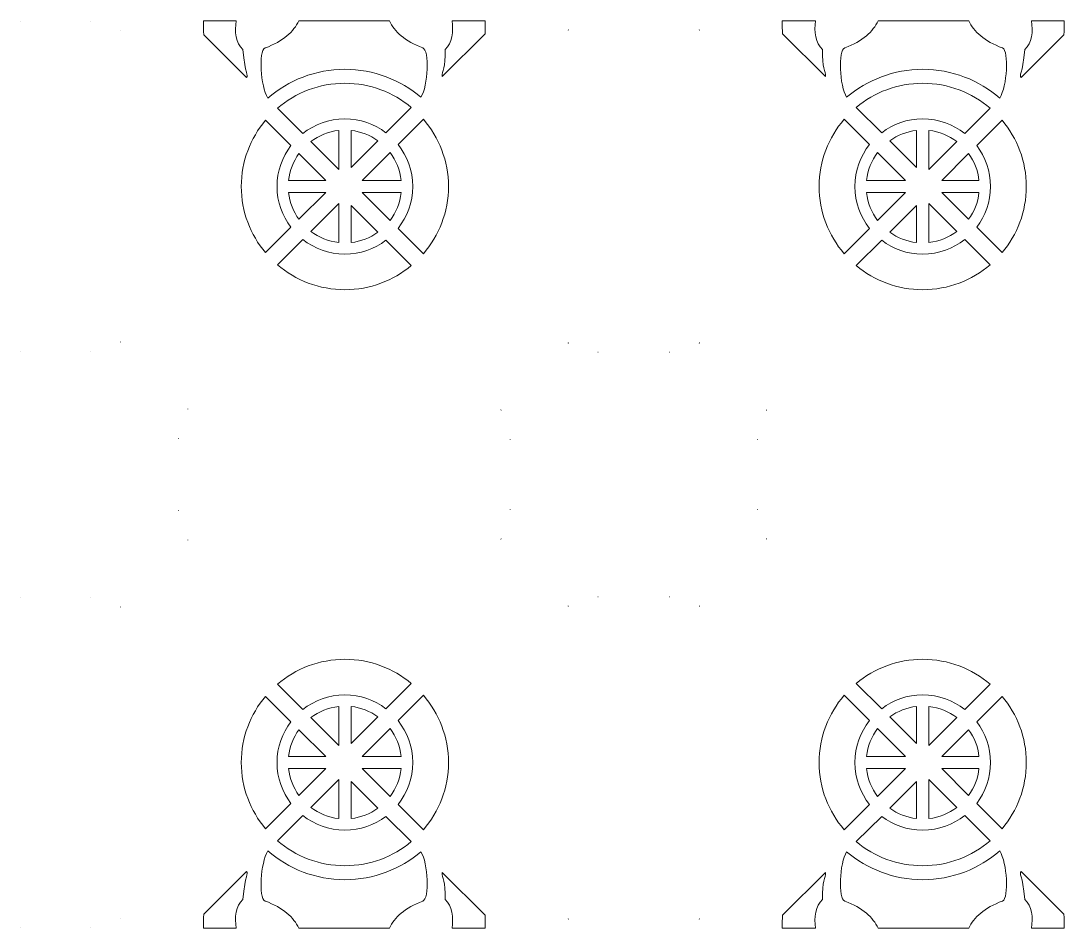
# Model space of a CAD drawing. Header units: millimetres. Extents: x -1200 to 1200, y -590 to 590.
# Drawn here: x -1174 to 183, y -590 to 590 of the extents above; entities that cross this region are included whole.
import ezdxf

# ---------------------------------------------------------------- set-up
doc = ezdxf.new("R2010")
doc.units = ezdxf.units.MM
doc.header["$MEASUREMENT"] = 0
doc.layers.add('Layer 1', color=7, linetype='Continuous')

msp = doc.modelspace()

# ---------------------------------------------------------------- linework, layer by layer
at = {"layer": 'Layer 1', "color": 250, "lineweight": 20}
for points, knots in [([(-1174.1672, 588.8162), (-1174.1967, 588.8246), (-1174.2257, 588.8335), (-1174.2541, 588.8429), (-1174.2251, 588.834), (-1174.1961, 588.8252), (-1174.1672, 588.8162)], [0, 0, 0, 0, 0.5, 0.5, 0.5, 1, 1, 1, 1]), ([(-1083.2544, 588.8162), (-1083.2255, 588.8252), (-1083.1965, 588.834), (-1083.1675, 588.8429), (-1083.1959, 588.8335), (-1083.2249, 588.8246), (-1083.2544, 588.8162)], [0, 0, 0, 0, 0.5, 0.5, 0.5, 1, 1, 1, 1]), ([(-936.5645, 589.9734), (-936.5645, 589.9734), (-893.9758, 589.9734), (-893.9758, 589.9734), (-896.5055, 575.9208), (-894.8213, 561.4208), (-885.3795, 552.8338), (-882.516, 519.1979), (-877.6919, 519.7912), (-880.5477, 516.3141), (-880.5477, 516.3141), (-936.3683, 571.9103), (-936.3683, 571.9103), (-936.6353, 577.1931), (-936.6331, 583.316), (-936.5645, 589.9734)], [0, 0, 0, 0, 0.2, 0.2, 0.2, 0.4, 0.4, 0.4, 0.6, 0.6, 0.6, 0.8, 0.8, 0.8, 1, 1, 1, 1]), ([(-812.5978, 589.9734), (-812.5978, 589.9734), (-694.5426, 589.9734), (-694.5426, 589.9734), (-687.9645, 576.0993), (-674.8073, 563.4697), (-651.1601, 554.8116), (-642.6465, 551.9789), (-644.1285, 505.3978), (-653.5914, 490.5833), (-680.3054, 513.2452), (-714.8999, 526.9624), (-752.5973, 526.9624), (-790.9044, 526.9624), (-825.993, 512.8114), (-852.8769, 489.5049), (-862.5095, 505.2382), (-865.0876, 550.1988), (-856.5353, 554.7222), (-832.553, 563.5032), (-819.25, 576.1652), (-812.5978, 589.9734)], [0, 0, 0, 0, 0.142857143, 0.142857143, 0.142857143, 0.285714286, 0.285714286, 0.285714286, 0.428571429, 0.428571429, 0.428571429, 0.571428571, 0.571428571, 0.571428571, 0.714285714, 0.714285714, 0.714285714, 0.857142857, 0.857142857, 0.857142857, 1, 1, 1, 1]), ([(-613.2049, 589.9734), (-613.2049, 589.9734), (-569.9086, 589.9734), (-569.9086, 589.9734), (-569.8543, 583.8102), (-569.8702, 578.1308), (-570.123, 573.1862), (-570.123, 573.1862), (-625.9282, 517.5901), (-625.9282, 517.5901), (-626.6305, 525.1442), (-621.1118, 528.2831), (-622.3082, 552.923), (-612.9696, 561.4081), (-611.026, 575.8532), (-613.2049, 589.9734)], [0, 0, 0, 0, 0.2, 0.2, 0.2, 0.4, 0.4, 0.4, 0.6, 0.6, 0.6, 0.8, 0.8, 0.8, 1, 1, 1, 1]), ([(-183.3833, 589.9734), (-183.3833, 589.9734), (-140.0797, 589.9734), (-140.0797, 589.9734), (-142.2582, 575.8532), (-140.3146, 561.4081), (-130.976, 552.923), (-132.1801, 528.2831), (-126.6613, 525.1442), (-127.356, 517.5901), (-127.356, 517.5901), (-183.1689, 573.1862), (-183.1689, 573.1862), (-183.4217, 578.1308), (-183.4376, 583.8102), (-183.3833, 589.9734)], [0, 0, 0, 0, 0.2, 0.2, 0.2, 0.4, 0.4, 0.4, 0.6, 0.6, 0.6, 0.8, 0.8, 0.8, 1, 1, 1, 1]), ([(-58.7445, 589.9734), (-58.7445, 589.9734), (59.3074, 589.9734), (59.3074, 589.9734), (65.9588, 576.1652), (79.2612, 563.5032), (103.2435, 554.7222), (111.8035, 550.1988), (109.2254, 505.2382), (99.5927, 489.5049), (72.6936, 512.8114), (37.6127, 526.9624), (-0.6868, 526.9624), (-38.3995, 526.9624), (-72.9864, 513.2452), (-99.6927, 490.5833), (-109.1557, 505.3978), (-110.653, 551.9789), (-102.1317, 554.8116), (-78.4824, 563.4697), (-65.3237, 576.0993), (-58.7445, 589.9734)], [0, 0, 0, 0, 0.142857143, 0.142857143, 0.142857143, 0.285714286, 0.285714286, 0.285714286, 0.428571429, 0.428571429, 0.428571429, 0.571428571, 0.571428571, 0.571428571, 0.714285714, 0.714285714, 0.714285714, 0.857142857, 0.857142857, 0.857142857, 1, 1, 1, 1]), ([(140.69, 589.9734), (140.69, 589.9734), (183.2804, 589.9734), (183.2804, 589.9734), (183.3489, 583.316), (183.3512, 577.1931), (183.0842, 571.9103), (183.0842, 571.9103), (127.2637, 516.3141), (127.2637, 516.3141), (124.4078, 519.7912), (129.2165, 519.1979), (132.0879, 552.8338), (141.5327, 561.4208), (143.2187, 575.9208), (140.69, 589.9734)], [0, 0, 0, 0, 0.2, 0.2, 0.2, 0.4, 0.4, 0.4, 0.6, 0.6, 0.6, 0.8, 0.8, 0.8, 1, 1, 1, 1]), ([(-1044.663, 576.813), (-1044.5951, 576.8482), (-1044.5272, 576.8834), (-1044.459, 576.9185), (-1044.514, 576.8654), (-1044.5818, 576.8308), (-1044.663, 576.813)], [0, 0, 0, 0, 0.5, 0.5, 0.5, 1, 1, 1, 1]), ([(-461.8207, 578.0892), (-461.9021, 578.1069), (-461.9699, 578.1415), (-462.0247, 578.1946), (-461.9566, 578.1596), (-461.8886, 578.1243), (-461.8207, 578.0892)], [0, 0, 0, 0, 0.5, 0.5, 0.5, 1, 1, 1, 1]), ([(-291.4625, 578.0896), (-291.3949, 578.1247), (-291.3273, 578.1597), (-291.2593, 578.1946), (-291.3142, 578.1418), (-291.3818, 578.1076), (-291.4625, 578.0896)], [0, 0, 0, 0, 0.5, 0.5, 0.5, 1, 1, 1, 1]), ([(-666.2036, 477.4912), (-666.2036, 477.4912), (-699.2543, 444.5699), (-699.2543, 444.5699), (-714.0971, 455.8181), (-732.5831, 462.5172), (-752.5973, 462.5172), (-773.2676, 462.5172), (-792.3093, 455.3778), (-807.3836, 443.4471), (-807.3836, 443.4471), (-840.3883, 476.3238), (-840.3883, 476.3238), (-816.7771, 496.5677), (-786.0726, 508.8494), (-752.5973, 508.8494), (-719.7627, 508.8494), (-689.6217, 497.0399), (-666.2036, 477.4912)], [0, 0, 0, 0, 0.166666667, 0.166666667, 0.166666667, 0.333333333, 0.333333333, 0.333333333, 0.5, 0.5, 0.5, 0.666666667, 0.666666667, 0.666666667, 0.833333333, 0.833333333, 0.833333333, 1, 1, 1, 1]), ([(87.104, 476.3238), (87.104, 476.3238), (54.0995, 443.4471), (54.0995, 443.4471), (39.0251, 455.3778), (19.9834, 462.5172), (-0.6945, 462.5172), (-20.701, 462.5172), (-39.187, 455.8181), (-54.0298, 444.5699), (-54.0298, 444.5699), (-87.096, 477.4912), (-87.096, 477.4912), (-63.6624, 497.0399), (-33.5216, 508.8494), (-0.6945, 508.8494), (32.7886, 508.8494), (63.4853, 496.5677), (87.104, 476.3238)], [0, 0, 0, 0, 0.166666667, 0.166666667, 0.166666667, 0.333333333, 0.333333333, 0.333333333, 0.5, 0.5, 0.5, 0.666666667, 0.666666667, 0.666666667, 0.833333333, 0.833333333, 0.833333333, 1, 1, 1, 1]), ([(-650.4345, 462.0132), (-630.1117, 438.4897), (-617.7852, 407.9227), (-617.7852, 374.574), (-617.7852, 341.2316), (-630.1117, 310.6583), (-650.4345, 287.1349), (-650.4345, 287.1349), (-683.4469, 320.0051), (-683.4469, 320.0051), (-671.4676, 335.0238), (-664.2971, 353.9854), (-664.2971, 374.574), (-664.2971, 395.1625), (-671.4676, 414.1242), (-683.4469, 429.143), (-683.4469, 429.143), (-650.4345, 462.0132), (-650.4345, 462.0132)], [0, 0, 0, 0, 0.166666667, 0.166666667, 0.166666667, 0.333333333, 0.333333333, 0.333333333, 0.5, 0.5, 0.5, 0.666666667, 0.666666667, 0.666666667, 0.833333333, 0.833333333, 0.833333333, 1, 1, 1, 1]), ([(-69.845, 429.143), (-81.8166, 414.1242), (-88.987, 395.1625), (-88.987, 374.574), (-88.987, 353.9854), (-81.8166, 335.0238), (-69.845, 320.0051), (-69.845, 320.0051), (-102.8496, 287.1349), (-102.8496, 287.1349), (-123.188, 310.6583), (-135.4989, 341.2316), (-135.4989, 374.574), (-135.4989, 407.9227), (-123.188, 438.4897), (-102.8496, 462.0132), (-102.8496, 462.0132), (-69.845, 429.143), (-69.845, 429.143)], [0, 0, 0, 0, 0.166666667, 0.166666667, 0.166666667, 0.333333333, 0.333333333, 0.333333333, 0.5, 0.5, 0.5, 0.666666667, 0.666666667, 0.666666667, 0.833333333, 0.833333333, 0.833333333, 1, 1, 1, 1]), ([(-822.8747, 321.4534), (-822.8747, 321.4534), (-855.9256, 288.5257), (-855.9256, 288.5257), (-875.5539, 311.8577), (-887.4019, 341.8824), (-887.4019, 374.574), (-887.4019, 407.2719), (-875.5693, 437.3031), (-855.941, 460.6286), (-855.941, 460.6286), (-822.8747, 427.6947), (-822.8747, 427.6947), (-834.1748, 412.9247), (-840.8899, 394.5118), (-840.8899, 374.574), (-840.8899, 354.6362), (-834.1593, 336.2297), (-822.8747, 321.4534)], [0, 0, 0, 0, 0.166666667, 0.166666667, 0.166666667, 0.333333333, 0.333333333, 0.333333333, 0.5, 0.5, 0.5, 0.666666667, 0.666666667, 0.666666667, 0.833333333, 0.833333333, 0.833333333, 1, 1, 1, 1]), ([(102.6569, 460.6286), (122.2698, 437.3031), (134.1178, 407.2719), (134.1178, 374.574), (134.1178, 341.8824), (122.2698, 311.8577), (102.6416, 288.5257), (102.6416, 288.5257), (69.5906, 321.4534), (69.5906, 321.4534), (80.8752, 336.2297), (87.6057, 354.6362), (87.6057, 374.574), (87.6057, 394.5118), (80.8906, 412.9247), (69.5906, 427.6947), (69.5906, 427.6947), (102.6569, 460.6286), (102.6569, 460.6286)], [0, 0, 0, 0, 0.166666667, 0.166666667, 0.166666667, 0.333333333, 0.333333333, 0.333333333, 0.5, 0.5, 0.5, 0.666666667, 0.666666667, 0.666666667, 0.833333333, 0.833333333, 0.833333333, 1, 1, 1, 1]), ([(-760.5706, 447.4729), (-760.5706, 447.4729), (-760.5706, 396.8214), (-760.5706, 396.8214), (-760.5706, 396.8214), (-796.9405, 433.0411), (-796.9405, 433.0411), (-786.5898, 440.8504), (-774.1245, 446.0055), (-760.5706, 447.4729)], [0, 0, 0, 0, 0.333333333, 0.333333333, 0.333333333, 0.666666667, 0.666666667, 0.666666667, 1, 1, 1, 1]), ([(-709.744, 434.1257), (-709.744, 434.1257), (-744.6241, 399.3925), (-744.6241, 399.3925), (-744.6241, 399.3925), (-744.6241, 447.4729), (-744.6241, 447.4729), (-731.7032, 446.0757), (-719.7858, 441.3353), (-709.744, 434.1257)], [0, 0, 0, 0, 0.333333333, 0.333333333, 0.333333333, 0.666666667, 0.666666667, 0.666666667, 1, 1, 1, 1]), ([(-8.66, 447.4729), (-8.66, 447.4729), (-8.66, 399.3925), (-8.66, 399.3925), (-8.66, 399.3925), (-43.5557, 434.1257), (-43.5557, 434.1257), (-33.4983, 441.3353), (-21.5809, 446.0757), (-8.66, 447.4729)], [0, 0, 0, 0, 0.333333333, 0.333333333, 0.333333333, 0.666666667, 0.666666667, 0.666666667, 1, 1, 1, 1]), ([(43.6408, 433.0411), (43.6408, 433.0411), (7.2865, 396.8214), (7.2865, 396.8214), (7.2865, 396.8214), (7.2865, 447.4729), (7.2865, 447.4729), (20.8402, 446.0055), (33.3057, 440.8504), (43.6408, 433.0411)], [0, 0, 0, 0, 0.333333333, 0.333333333, 0.333333333, 0.666666667, 0.666666667, 0.666666667, 1, 1, 1, 1]), ([(-812.4006, 417.2632), (-812.4006, 417.2632), (-777.5052, 382.5172), (-777.5052, 382.5172), (-777.5052, 382.5172), (-825.7846, 382.5172), (-825.7846, 382.5172), (-824.3953, 395.3795), (-819.6175, 407.2592), (-812.4006, 417.2632)], [0, 0, 0, 0, 0.333333333, 0.333333333, 0.333333333, 0.666666667, 0.666666667, 0.666666667, 1, 1, 1, 1]), ([(-693.8977, 418.737), (-686.0635, 408.4332), (-680.8766, 396.0112), (-679.4101, 382.5172), (-679.4101, 382.5172), (-730.2522, 382.5172), (-730.2522, 382.5172), (-730.2522, 382.5172), (-693.8977, 418.737), (-693.8977, 418.737)], [0, 0, 0, 0, 0.333333333, 0.333333333, 0.333333333, 0.666666667, 0.666666667, 0.666666667, 1, 1, 1, 1]), ([(-59.3864, 418.737), (-59.3864, 418.737), (-23.0319, 382.5172), (-23.0319, 382.5172), (-23.0319, 382.5172), (-73.8895, 382.5172), (-73.8895, 382.5172), (-72.4153, 396.0112), (-67.2284, 408.4332), (-59.3864, 418.737)], [0, 0, 0, 0, 0.333333333, 0.333333333, 0.333333333, 0.666666667, 0.666666667, 0.666666667, 1, 1, 1, 1]), ([(59.109, 417.2632), (66.3334, 407.2592), (71.1112, 395.3795), (72.5005, 382.5172), (72.5005, 382.5172), (24.221, 382.5172), (24.221, 382.5172), (24.221, 382.5172), (59.109, 417.2632), (59.109, 417.2632)], [0, 0, 0, 0, 0.333333333, 0.333333333, 0.333333333, 0.666666667, 0.666666667, 0.666666667, 1, 1, 1, 1]), ([(-777.5052, 366.6308), (-777.5052, 366.6308), (-812.4006, 331.8912), (-812.4006, 331.8912), (-819.6175, 341.9016), (-824.3953, 353.7686), (-825.7846, 366.6308), (-825.7846, 366.6308), (-777.5052, 366.6308), (-777.5052, 366.6308)], [0, 0, 0, 0, 0.333333333, 0.333333333, 0.333333333, 0.666666667, 0.666666667, 0.666666667, 1, 1, 1, 1]), ([(-679.4101, 366.6308), (-680.8843, 353.1369), (-686.0635, 340.7276), (-693.8977, 330.4174), (-693.8977, 330.4174), (-730.2522, 366.6308), (-730.2522, 366.6308), (-730.2522, 366.6308), (-679.4101, 366.6308), (-679.4101, 366.6308)], [0, 0, 0, 0, 0.333333333, 0.333333333, 0.333333333, 0.666666667, 0.666666667, 0.666666667, 1, 1, 1, 1]), ([(-23.0319, 366.6308), (-23.0319, 366.6308), (-59.3864, 330.4174), (-59.3864, 330.4174), (-67.2284, 340.7276), (-72.4153, 353.1369), (-73.8895, 366.6308), (-73.8895, 366.6308), (-23.0319, 366.6308), (-23.0319, 366.6308)], [0, 0, 0, 0, 0.333333333, 0.333333333, 0.333333333, 0.666666667, 0.666666667, 0.666666667, 1, 1, 1, 1]), ([(72.5005, 366.6308), (71.1112, 353.7686), (66.3334, 341.9016), (59.109, 331.8912), (59.109, 331.8912), (24.221, 366.6308), (24.221, 366.6308), (24.221, 366.6308), (72.5005, 366.6308), (72.5005, 366.6308)], [0, 0, 0, 0, 0.333333333, 0.333333333, 0.333333333, 0.666666667, 0.666666667, 0.666666667, 1, 1, 1, 1]), ([(-760.5706, 352.3266), (-760.5706, 352.3266), (-760.5706, 301.675), (-760.5706, 301.675), (-774.1245, 303.1425), (-786.5898, 308.3104), (-796.925, 316.1068), (-796.925, 316.1068), (-760.5706, 352.3266), (-760.5706, 352.3266)], [0, 0, 0, 0, 0.333333333, 0.333333333, 0.333333333, 0.666666667, 0.666666667, 0.666666667, 1, 1, 1, 1]), ([(-744.6241, 349.7682), (-744.6241, 349.7682), (-709.744, 315.0222), (-709.744, 315.0222), (-719.7858, 307.8256), (-731.7032, 303.0724), (-744.6241, 301.675), (-744.6241, 301.675), (-744.6241, 349.7682), (-744.6241, 349.7682)], [0, 0, 0, 0, 0.333333333, 0.333333333, 0.333333333, 0.666666667, 0.666666667, 0.666666667, 1, 1, 1, 1]), ([(-8.66, 349.7682), (-8.66, 349.7682), (-8.66, 301.675), (-8.66, 301.675), (-21.5809, 303.0724), (-33.4983, 307.8256), (-43.5403, 315.0222), (-43.5403, 315.0222), (-8.66, 349.7682), (-8.66, 349.7682)], [0, 0, 0, 0, 0.333333333, 0.333333333, 0.333333333, 0.666666667, 0.666666667, 0.666666667, 1, 1, 1, 1]), ([(7.2865, 352.3266), (7.2865, 352.3266), (43.6408, 316.1068), (43.6408, 316.1068), (33.3057, 308.3104), (20.8402, 303.1425), (7.2865, 301.675), (7.2865, 301.675), (7.2865, 352.3266), (7.2865, 352.3266)], [0, 0, 0, 0, 0.333333333, 0.333333333, 0.333333333, 0.666666667, 0.666666667, 0.666666667, 1, 1, 1, 1]), ([(-666.2036, 271.6567), (-689.6217, 252.1082), (-719.7627, 240.3114), (-752.5973, 240.3114), (-786.0726, 240.3114), (-816.7771, 252.5804), (-840.3883, 272.8243), (-840.3883, 272.8243), (-807.3836, 305.701), (-807.3836, 305.701), (-792.3093, 293.7702), (-773.2676, 286.6308), (-752.5973, 286.6308), (-732.5831, 286.6308), (-714.0971, 293.33), (-699.2543, 304.5844), (-699.2543, 304.5844), (-666.2036, 271.6567), (-666.2036, 271.6567)], [0, 0, 0, 0, 0.166666667, 0.166666667, 0.166666667, 0.333333333, 0.333333333, 0.333333333, 0.5, 0.5, 0.5, 0.666666667, 0.666666667, 0.666666667, 0.833333333, 0.833333333, 0.833333333, 1, 1, 1, 1]), ([(54.0995, 305.701), (54.0995, 305.701), (87.104, 272.8243), (87.104, 272.8243), (63.4853, 252.5804), (32.7886, 240.3114), (-0.6945, 240.3114), (-33.5216, 240.3114), (-63.6624, 252.1082), (-87.096, 271.6567), (-87.096, 271.6567), (-54.0298, 304.5844), (-54.0298, 304.5844), (-39.187, 293.33), (-20.701, 286.6308), (-0.6945, 286.6308), (19.9834, 286.6308), (39.0251, 293.7702), (54.0995, 305.701)], [0, 0, 0, 0, 0.166666667, 0.166666667, 0.166666667, 0.333333333, 0.333333333, 0.333333333, 0.5, 0.5, 0.5, 0.666666667, 0.666666667, 0.666666667, 0.833333333, 0.833333333, 0.833333333, 1, 1, 1, 1]), ([(-1044.6633, 172.3351), (-1044.5818, 172.3172), (-1044.514, 172.2827), (-1044.459, 172.2295), (-1044.5272, 172.2646), (-1044.5953, 172.2999), (-1044.6633, 172.3351)], [0, 0, 0, 0, 0.5, 0.5, 0.5, 1, 1, 1, 1]), ([(-461.8209, 171.0589), (-461.8887, 171.0236), (-461.9566, 170.9885), (-462.0247, 170.9535), (-461.9699, 171.0066), (-461.9021, 171.041), (-461.8209, 171.0589)], [0, 0, 0, 0, 0.5, 0.5, 0.5, 1, 1, 1, 1]), ([(-291.4625, 171.0585), (-291.3818, 171.0405), (-291.3142, 171.0061), (-291.2593, 170.9535), (-291.3273, 170.9884), (-291.3949, 171.0234), (-291.4625, 171.0585)], [0, 0, 0, 0, 0.5, 0.5, 0.5, 1, 1, 1, 1]), ([(-1174.1623, 160.3332), (-1174.1928, 160.3238), (-1174.2235, 160.3145), (-1174.2541, 160.3051), (-1174.2241, 160.3151), (-1174.1934, 160.3244), (-1174.1623, 160.3332)], [0, 0, 0, 0, 0.5, 0.5, 0.5, 1, 1, 1, 1]), ([(-1083.2593, 160.3332), (-1083.2282, 160.3244), (-1083.1976, 160.3151), (-1083.1675, 160.3051), (-1083.1981, 160.3145), (-1083.2288, 160.3238), (-1083.2593, 160.3332)], [0, 0, 0, 0, 0.5, 0.5, 0.5, 1, 1, 1, 1]), ([(-423.2264, 159.0566), (-423.2564, 159.0474), (-423.2862, 159.0383), (-423.3162, 159.0291), (-423.2869, 159.0389), (-423.257, 159.0481), (-423.2264, 159.0566)], [0, 0, 0, 0, 0.5, 0.5, 0.5, 1, 1, 1, 1]), ([(-330.0563, 159.0561), (-330.0264, 159.0477), (-329.9969, 159.0386), (-329.968, 159.0291), (-329.9975, 159.0381), (-330.027, 159.0471), (-330.0563, 159.0561)], [0, 0, 0, 0, 0.5, 0.5, 0.5, 1, 1, 1, 1]), ([(-956.935, 84.9677), (-956.9697, 85.0339), (-957.0042, 85.1003), (-957.0386, 85.1668), (-956.9867, 85.113), (-956.9528, 85.0469), (-956.935, 84.9677)], [0, 0, 0, 0, 0.5, 0.5, 0.5, 1, 1, 1, 1]), ([(-549.5444, 83.6918), (-549.5263, 83.7736), (-549.4914, 83.8419), (-549.4373, 83.8972), (-549.4729, 83.8286), (-549.5085, 83.7601), (-549.5444, 83.6918)], [0, 0, 0, 0, 0.5, 0.5, 0.5, 1, 1, 1, 1]), ([(-203.7414, 83.6951), (-203.7767, 83.7624), (-203.8118, 83.8297), (-203.8468, 83.8972), (-203.7939, 83.8427), (-203.7595, 83.7755), (-203.7414, 83.6951)], [0, 0, 0, 0, 0.5, 0.5, 0.5, 1, 1, 1, 1]), ([(-968.9977, 46.5279), (-969.0069, 46.558), (-969.0163, 46.5881), (-969.0256, 46.6183), (-969.0157, 46.5888), (-969.0064, 46.5586), (-968.9977, 46.5279)], [0, 0, 0, 0, 0.5, 0.5, 0.5, 1, 1, 1, 1]), ([(-537.4921, 45.2573), (-537.4839, 45.2861), (-537.4752, 45.3144), (-537.4659, 45.3422), (-537.4746, 45.3139), (-537.4832, 45.2856), (-537.4921, 45.2573)], [0, 0, 0, 0, 0.5, 0.5, 0.5, 1, 1, 1, 1]), ([(-215.806, 45.2524), (-215.8152, 45.2823), (-215.8245, 45.3122), (-215.8337, 45.3422), (-215.8239, 45.3128), (-215.8146, 45.2829), (-215.806, 45.2524)], [0, 0, 0, 0, 0.5, 0.5, 0.5, 1, 1, 1, 1]), ([(-968.9977, -46.5875), (-969.0064, -46.6182), (-969.0157, -46.6483), (-969.0256, -46.6778), (-969.0163, -46.6477), (-969.0069, -46.6176), (-968.9977, -46.5875)], [0, 0, 0, 0, 0.5, 0.5, 0.5, 1, 1, 1, 1]), ([(-537.4917, -45.3176), (-537.4831, -45.3457), (-537.4744, -45.3737), (-537.4659, -45.4017), (-537.475, -45.3742), (-537.4836, -45.3462), (-537.4917, -45.3176)], [0, 0, 0, 0, 0.5, 0.5, 0.5, 1, 1, 1, 1]), ([(-215.8061, -45.3127), (-215.8147, -45.343), (-215.8239, -45.3726), (-215.8337, -45.4017), (-215.8245, -45.3721), (-215.8153, -45.3424), (-215.8061, -45.3127)], [0, 0, 0, 0, 0.5, 0.5, 0.5, 1, 1, 1, 1]), ([(-956.9353, -85.0343), (-956.9532, -85.1131), (-956.987, -85.1791), (-957.0386, -85.2327), (-957.0043, -85.1665), (-956.9698, -85.1003), (-956.9353, -85.0343)], [0, 0, 0, 0, 0.5, 0.5, 0.5, 1, 1, 1, 1]), ([(-549.5448, -83.7443), (-549.5089, -83.8129), (-549.473, -83.8815), (-549.4373, -83.9504), (-549.4916, -83.8951), (-549.5268, -83.8266), (-549.5448, -83.7443)], [0, 0, 0, 0, 0.5, 0.5, 0.5, 1, 1, 1, 1]), ([(-203.7411, -83.7477), (-203.7589, -83.8284), (-203.7936, -83.8959), (-203.8468, -83.9504), (-203.8117, -83.8827), (-203.7764, -83.8151), (-203.7411, -83.7477)], [0, 0, 0, 0, 0.5, 0.5, 0.5, 1, 1, 1, 1]), ([(-1174.1627, -160.3863), (-1174.1938, -160.3776), (-1174.2243, -160.3682), (-1174.2541, -160.3583), (-1174.2237, -160.3676), (-1174.1932, -160.377), (-1174.1627, -160.3863)], [0, 0, 0, 0, 0.5, 0.5, 0.5, 1, 1, 1, 1]), ([(-1083.2591, -160.3863), (-1083.2285, -160.377), (-1083.198, -160.3676), (-1083.1675, -160.3583), (-1083.1974, -160.3682), (-1083.228, -160.3776), (-1083.2591, -160.3863)], [0, 0, 0, 0, 0.5, 0.5, 0.5, 1, 1, 1, 1]), ([(-423.2292, -159.1153), (-423.2587, -159.107), (-423.2877, -159.0981), (-423.3162, -159.0886), (-423.2871, -159.0976), (-423.2581, -159.1064), (-423.2292, -159.1153)], [0, 0, 0, 0, 0.5, 0.5, 0.5, 1, 1, 1, 1]), ([(-330.0536, -159.1148), (-330.025, -159.1062), (-329.9966, -159.0973), (-329.968, -159.0886), (-329.996, -159.098), (-330.0244, -159.1066), (-330.0536, -159.1148)], [0, 0, 0, 0, 0.5, 0.5, 0.5, 1, 1, 1, 1]), ([(-1044.6599, -172.3993), (-1044.5931, -172.3646), (-1044.5261, -172.3299), (-1044.459, -172.2954), (-1044.5132, -172.3476), (-1044.5801, -172.3815), (-1044.6599, -172.3993)], [0, 0, 0, 0, 0.5, 0.5, 0.5, 1, 1, 1, 1]), ([(-461.8205, -171.1186), (-461.9018, -171.1007), (-461.9697, -171.0662), (-462.0247, -171.0131), (-461.9566, -171.0482), (-461.8884, -171.0833), (-461.8205, -171.1186)], [0, 0, 0, 0, 0.5, 0.5, 0.5, 1, 1, 1, 1]), ([(-291.4627, -171.1182), (-291.3951, -171.0831), (-291.3273, -171.048), (-291.2593, -171.0131), (-291.3143, -171.0658), (-291.3819, -171.1002), (-291.4627, -171.1182)], [0, 0, 0, 0, 0.5, 0.5, 0.5, 1, 1, 1, 1]), ([(-752.5973, -240.371), (-719.7627, -240.371), (-689.6217, -252.1742), (-666.2036, -271.7099), (-666.2036, -271.7099), (-699.2543, -304.644), (-699.2543, -304.644), (-714.0971, -293.3832), (-732.5831, -286.6904), (-752.5973, -286.6904), (-773.2676, -286.6904), (-792.3093, -293.8297), (-807.3836, -305.7669), (-807.3836, -305.7669), (-840.3883, -272.8903), (-840.3883, -272.8903), (-816.7771, -252.6336), (-786.0726, -240.371), (-752.5973, -240.371)], [0, 0, 0, 0, 0.166666667, 0.166666667, 0.166666667, 0.333333333, 0.333333333, 0.333333333, 0.5, 0.5, 0.5, 0.666666667, 0.666666667, 0.666666667, 0.833333333, 0.833333333, 0.833333333, 1, 1, 1, 1]), ([(-0.6945, -240.371), (32.7886, -240.371), (63.4853, -252.6336), (87.104, -272.8903), (87.104, -272.8903), (54.0995, -305.7669), (54.0995, -305.7669), (39.0251, -293.8297), (19.9834, -286.6904), (-0.6945, -286.6904), (-20.701, -286.6904), (-39.187, -293.3832), (-54.0298, -304.644), (-54.0298, -304.644), (-87.096, -271.7099), (-87.096, -271.7099), (-63.6624, -252.1742), (-33.5216, -240.371), (-0.6945, -240.371)], [0, 0, 0, 0, 0.166666667, 0.166666667, 0.166666667, 0.333333333, 0.333333333, 0.333333333, 0.5, 0.5, 0.5, 0.666666667, 0.666666667, 0.666666667, 0.833333333, 0.833333333, 0.833333333, 1, 1, 1, 1]), ([(-822.8747, -427.7606), (-822.8747, -427.7606), (-855.941, -460.6818), (-855.941, -460.6818), (-875.5693, -437.3563), (-887.4019, -407.3379), (-887.4019, -374.6399), (-887.4019, -341.9356), (-875.5539, -311.9173), (-855.9256, -288.5917), (-855.9256, -288.5917), (-822.8747, -321.5066), (-822.8747, -321.5066), (-834.1593, -336.2893), (-840.8899, -354.7022), (-840.8899, -374.6336), (-840.8899, -394.565), (-834.1748, -412.9843), (-822.8747, -427.7606)], [0, 0, 0, 0, 0.166666667, 0.166666667, 0.166666667, 0.333333333, 0.333333333, 0.333333333, 0.5, 0.5, 0.5, 0.666666667, 0.666666667, 0.666666667, 0.833333333, 0.833333333, 0.833333333, 1, 1, 1, 1]), ([(-650.4345, -287.2008), (-630.1117, -310.7178), (-617.7852, -341.2848), (-617.7852, -374.6399), (-617.7852, -407.9887), (-630.1117, -438.5558), (-650.4345, -462.0728), (-650.4345, -462.0728), (-683.4469, -429.1962), (-683.4469, -429.1962), (-671.4676, -414.1901), (-664.2971, -395.2157), (-664.2971, -374.6336), (-664.2971, -354.045), (-671.4676, -335.0834), (-683.4469, -320.0711), (-683.4469, -320.0711), (-650.4345, -287.2008), (-650.4345, -287.2008)], [0, 0, 0, 0, 0.166666667, 0.166666667, 0.166666667, 0.333333333, 0.333333333, 0.333333333, 0.5, 0.5, 0.5, 0.666666667, 0.666666667, 0.666666667, 0.833333333, 0.833333333, 0.833333333, 1, 1, 1, 1]), ([(-69.845, -320.0711), (-81.8166, -335.0834), (-88.987, -354.045), (-88.987, -374.6336), (-88.987, -395.2157), (-81.8166, -414.1901), (-69.845, -429.1962), (-69.845, -429.1962), (-102.8496, -462.0728), (-102.8496, -462.0728), (-123.188, -438.5558), (-135.4989, -407.9887), (-135.4989, -374.6399), (-135.4989, -341.2848), (-123.188, -310.7178), (-102.8496, -287.2008), (-102.8496, -287.2008), (-69.845, -320.0711), (-69.845, -320.0711)], [0, 0, 0, 0, 0.166666667, 0.166666667, 0.166666667, 0.333333333, 0.333333333, 0.333333333, 0.5, 0.5, 0.5, 0.666666667, 0.666666667, 0.666666667, 0.833333333, 0.833333333, 0.833333333, 1, 1, 1, 1]), ([(134.1178, -374.6399), (134.1178, -407.3379), (122.2698, -437.3563), (102.6569, -460.6818), (102.6569, -460.6818), (69.5906, -427.7606), (69.5906, -427.7606), (80.8906, -412.9843), (87.6057, -394.565), (87.6057, -374.6336), (87.6057, -354.7022), (80.8752, -336.2893), (69.5906, -321.5066), (69.5906, -321.5066), (102.6416, -288.5917), (102.6416, -288.5917), (122.2698, -311.9173), (134.1178, -341.9356), (134.1178, -374.6399)], [0, 0, 0, 0, 0.166666667, 0.166666667, 0.166666667, 0.333333333, 0.333333333, 0.333333333, 0.5, 0.5, 0.5, 0.666666667, 0.666666667, 0.666666667, 0.833333333, 0.833333333, 0.833333333, 1, 1, 1, 1]), ([(-760.5706, -301.7411), (-760.5706, -301.7411), (-760.5706, -352.3798), (-760.5706, -352.3798), (-760.5706, -352.3798), (-796.925, -316.1729), (-796.925, -316.1729), (-786.5898, -308.3636), (-774.1245, -303.2085), (-760.5706, -301.7411)], [0, 0, 0, 0, 0.333333333, 0.333333333, 0.333333333, 0.666666667, 0.666666667, 0.666666667, 1, 1, 1, 1]), ([(-744.6241, -301.7411), (-731.7032, -303.1319), (-719.7858, -307.8851), (-709.744, -315.0754), (-709.744, -315.0754), (-744.6241, -349.8214), (-744.6241, -349.8214), (-744.6241, -349.8214), (-744.6241, -301.7411), (-744.6241, -301.7411)], [0, 0, 0, 0, 0.333333333, 0.333333333, 0.333333333, 0.666666667, 0.666666667, 0.666666667, 1, 1, 1, 1]), ([(-8.66, -301.7411), (-8.66, -301.7411), (-8.66, -349.8214), (-8.66, -349.8214), (-8.66, -349.8214), (-43.5403, -315.0754), (-43.5403, -315.0754), (-33.4983, -307.8851), (-21.5809, -303.1319), (-8.66, -301.7411)], [0, 0, 0, 0, 0.333333333, 0.333333333, 0.333333333, 0.666666667, 0.666666667, 0.666666667, 1, 1, 1, 1]), ([(7.2865, -301.7411), (20.8402, -303.2085), (33.3057, -308.3636), (43.6408, -316.1729), (43.6408, -316.1729), (7.2865, -352.3798), (7.2865, -352.3798), (7.2865, -352.3798), (7.2865, -301.7411), (7.2865, -301.7411)], [0, 0, 0, 0, 0.333333333, 0.333333333, 0.333333333, 0.666666667, 0.666666667, 0.666666667, 1, 1, 1, 1]), ([(-812.4006, -331.9572), (-812.4006, -331.9572), (-777.5052, -366.6904), (-777.5052, -366.6904), (-777.5052, -366.6904), (-825.7846, -366.6904), (-825.7846, -366.6904), (-824.3953, -353.8282), (-819.6175, -341.9548), (-812.4006, -331.9572)], [0, 0, 0, 0, 0.333333333, 0.333333333, 0.333333333, 0.666666667, 0.666666667, 0.666666667, 1, 1, 1, 1]), ([(-693.8977, -330.4833), (-686.0635, -340.7872), (-680.8843, -353.1965), (-679.4101, -366.6904), (-679.4101, -366.6904), (-730.2522, -366.6904), (-730.2522, -366.6904), (-730.2522, -366.6904), (-693.8977, -330.4833), (-693.8977, -330.4833)], [0, 0, 0, 0, 0.333333333, 0.333333333, 0.333333333, 0.666666667, 0.666666667, 0.666666667, 1, 1, 1, 1]), ([(-59.3864, -330.4833), (-59.3864, -330.4833), (-23.0319, -366.6904), (-23.0319, -366.6904), (-23.0319, -366.6904), (-73.8895, -366.6904), (-73.8895, -366.6904), (-72.4153, -353.1965), (-67.2284, -340.7872), (-59.3864, -330.4833)], [0, 0, 0, 0, 0.333333333, 0.333333333, 0.333333333, 0.666666667, 0.666666667, 0.666666667, 1, 1, 1, 1]), ([(59.109, -331.9572), (66.3334, -341.9548), (71.1112, -353.8282), (72.5005, -366.6904), (72.5005, -366.6904), (24.221, -366.6904), (24.221, -366.6904), (24.221, -366.6904), (59.109, -331.9572), (59.109, -331.9572)], [0, 0, 0, 0, 0.333333333, 0.333333333, 0.333333333, 0.666666667, 0.666666667, 0.666666667, 1, 1, 1, 1]), ([(-777.5052, -382.5832), (-777.5052, -382.5832), (-812.4006, -417.3292), (-812.4006, -417.3292), (-819.6175, -407.3188), (-824.3953, -395.4327), (-825.7846, -382.5832), (-825.7846, -382.5832), (-777.5052, -382.5832), (-777.5052, -382.5832)], [0, 0, 0, 0, 0.333333333, 0.333333333, 0.333333333, 0.666666667, 0.666666667, 0.666666667, 1, 1, 1, 1]), ([(-679.4101, -382.5832), (-680.8766, -396.0771), (-686.0635, -408.4864), (-693.8977, -418.7902), (-693.8977, -418.7902), (-730.2522, -382.5832), (-730.2522, -382.5832), (-730.2522, -382.5832), (-679.4101, -382.5832), (-679.4101, -382.5832)], [0, 0, 0, 0, 0.333333333, 0.333333333, 0.333333333, 0.666666667, 0.666666667, 0.666666667, 1, 1, 1, 1]), ([(-73.8895, -382.5832), (-73.8895, -382.5832), (-23.0319, -382.5832), (-23.0319, -382.5832), (-23.0319, -382.5832), (-59.3864, -418.7902), (-59.3864, -418.7902), (-67.2284, -408.4864), (-72.4153, -396.0771), (-73.8895, -382.5832)], [0, 0, 0, 0, 0.333333333, 0.333333333, 0.333333333, 0.666666667, 0.666666667, 0.666666667, 1, 1, 1, 1]), ([(24.221, -382.5832), (24.221, -382.5832), (72.5005, -382.5832), (72.5005, -382.5832), (71.1112, -395.4327), (66.3334, -407.3188), (59.109, -417.3292), (59.109, -417.3292), (24.221, -382.5832), (24.221, -382.5832)], [0, 0, 0, 0, 0.333333333, 0.333333333, 0.333333333, 0.666666667, 0.666666667, 0.666666667, 1, 1, 1, 1]), ([(-760.5706, -396.8873), (-760.5706, -396.8873), (-760.5706, -447.5389), (-760.5706, -447.5389), (-774.1245, -446.0651), (-786.5898, -440.91), (-796.9405, -433.1007), (-796.9405, -433.1007), (-760.5706, -396.8873), (-760.5706, -396.8873)], [0, 0, 0, 0, 0.333333333, 0.333333333, 0.333333333, 0.666666667, 0.666666667, 0.666666667, 1, 1, 1, 1]), ([(-744.6241, -399.4521), (-744.6241, -399.4521), (-709.744, -434.1918), (-709.744, -434.1918), (-719.7858, -441.3885), (-731.7032, -446.1417), (-744.6241, -447.5389), (-744.6241, -447.5389), (-744.6241, -399.4521), (-744.6241, -399.4521)], [0, 0, 0, 0, 0.333333333, 0.333333333, 0.333333333, 0.666666667, 0.666666667, 0.666666667, 1, 1, 1, 1]), ([(-8.66, -399.4521), (-8.66, -399.4521), (-8.66, -447.5389), (-8.66, -447.5389), (-21.5809, -446.1417), (-33.4983, -441.3885), (-43.5557, -434.1918), (-43.5557, -434.1918), (-8.66, -399.4521), (-8.66, -399.4521)], [0, 0, 0, 0, 0.333333333, 0.333333333, 0.333333333, 0.666666667, 0.666666667, 0.666666667, 1, 1, 1, 1]), ([(7.2865, -396.8873), (7.2865, -396.8873), (43.6408, -433.1007), (43.6408, -433.1007), (33.3057, -440.91), (20.8402, -446.0651), (7.2865, -447.5389), (7.2865, -447.5389), (7.2865, -396.8873), (7.2865, -396.8873)], [0, 0, 0, 0, 0.333333333, 0.333333333, 0.333333333, 0.666666667, 0.666666667, 0.666666667, 1, 1, 1, 1]), ([(-807.3836, -443.5067), (-792.3093, -455.431), (-773.2676, -462.5831), (-752.5973, -462.5831), (-732.5831, -462.5831), (-714.0971, -455.884), (-699.2543, -444.6295), (-699.2543, -444.6295), (-666.2036, -477.5572), (-666.2036, -477.5572), (-689.6217, -497.1058), (-719.7627, -508.9026), (-752.5973, -508.9026), (-786.0726, -508.9026), (-816.7771, -496.6337), (-840.3883, -476.377), (-840.3883, -476.377), (-807.3836, -443.5067), (-807.3836, -443.5067)], [0, 0, 0, 0, 0.166666667, 0.166666667, 0.166666667, 0.333333333, 0.333333333, 0.333333333, 0.5, 0.5, 0.5, 0.666666667, 0.666666667, 0.666666667, 0.833333333, 0.833333333, 0.833333333, 1, 1, 1, 1]), ([(54.0995, -443.5067), (54.0995, -443.5067), (87.104, -476.377), (87.104, -476.377), (63.4853, -496.6337), (32.7886, -508.9026), (-0.6945, -508.9026), (-33.5216, -508.9026), (-63.6624, -497.1058), (-87.096, -477.5572), (-87.096, -477.5572), (-54.0298, -444.6295), (-54.0298, -444.6295), (-39.187, -455.884), (-20.701, -462.5831), (-0.6945, -462.5831), (19.9834, -462.5831), (39.0251, -455.431), (54.0995, -443.5067)], [0, 0, 0, 0, 0.166666667, 0.166666667, 0.166666667, 0.333333333, 0.333333333, 0.333333333, 0.5, 0.5, 0.5, 0.666666667, 0.666666667, 0.666666667, 0.833333333, 0.833333333, 0.833333333, 1, 1, 1, 1]), ([(-694.5414, -590.0266), (-694.5414, -590.0266), (-812.5999, -590.0266), (-812.5999, -590.0266), (-819.2529, -576.22), (-832.5556, -563.5602), (-856.5353, -554.7819), (-865.0876, -550.2647), (-862.5095, -505.3042), (-852.8769, -489.5646), (-825.993, -512.871), (-790.9044, -527.0284), (-752.5973, -527.0284), (-714.8999, -527.0284), (-680.3054, -513.3113), (-653.5914, -490.6492), (-644.1285, -505.4637), (-642.6465, -552.0321), (-651.1601, -554.8648), (-674.8058, -563.524), (-687.9629, -576.1534), (-694.5414, -590.0266)], [0, 0, 0, 0, 0.142857143, 0.142857143, 0.142857143, 0.285714286, 0.285714286, 0.285714286, 0.428571429, 0.428571429, 0.428571429, 0.571428571, 0.571428571, 0.571428571, 0.714285714, 0.714285714, 0.714285714, 0.857142857, 0.857142857, 0.857142857, 1, 1, 1, 1]), ([(59.3095, -590.0266), (59.3095, -590.0266), (-58.7458, -590.0266), (-58.7458, -590.0266), (-65.3254, -576.1534), (-78.484, -563.524), (-102.1317, -554.8648), (-110.653, -552.0321), (-109.1557, -505.4637), (-99.6927, -490.6492), (-72.9864, -513.3113), (-38.3995, -527.0284), (-0.6868, -527.0284), (37.6127, -527.0284), (72.6936, -512.871), (99.5927, -489.5646), (109.2254, -505.3042), (111.8035, -550.2647), (103.2435, -554.7819), (79.2638, -563.5602), (65.9616, -576.22), (59.3095, -590.0266)], [0, 0, 0, 0, 0.142857143, 0.142857143, 0.142857143, 0.285714286, 0.285714286, 0.285714286, 0.428571429, 0.428571429, 0.428571429, 0.571428571, 0.571428571, 0.571428571, 0.714285714, 0.714285714, 0.714285714, 0.857142857, 0.857142857, 0.857142857, 1, 1, 1, 1]), ([(-893.9762, -590.0266), (-893.9762, -590.0266), (-936.5646, -590.0266), (-936.5646, -590.0266), (-936.6331, -583.3727), (-936.6352, -577.2523), (-936.3683, -571.9698), (-936.3683, -571.9698), (-880.5477, -516.3737), (-880.5477, -516.3737), (-877.6919, -519.8508), (-882.516, -519.2638), (-885.3795, -552.8933), (-894.8208, -561.4773), (-896.5054, -575.9749), (-893.9762, -590.0266)], [0, 0, 0, 0, 0.2, 0.2, 0.2, 0.4, 0.4, 0.4, 0.6, 0.6, 0.6, 0.8, 0.8, 0.8, 1, 1, 1, 1]), ([(-569.9085, -590.0266), (-569.9085, -590.0266), (-613.2038, -590.0266), (-613.2038, -590.0266), (-611.0265, -575.9071), (-612.971, -561.4626), (-622.3082, -552.9762), (-621.1118, -528.3492), (-626.6305, -525.2037), (-625.9282, -517.656), (-625.9282, -517.656), (-570.123, -573.2522), (-570.123, -573.2522), (-569.8703, -578.1921), (-569.8543, -583.8671), (-569.9085, -590.0266)], [0, 0, 0, 0, 0.2, 0.2, 0.2, 0.4, 0.4, 0.4, 0.6, 0.6, 0.6, 0.8, 0.8, 0.8, 1, 1, 1, 1]), ([(-140.0808, -590.0266), (-140.0808, -590.0266), (-183.3834, -590.0266), (-183.3834, -590.0266), (-183.4376, -583.8671), (-183.4216, -578.1921), (-183.1689, -573.2522), (-183.1689, -573.2522), (-127.356, -517.656), (-127.356, -517.656), (-126.6613, -525.2037), (-132.1801, -528.3492), (-130.976, -552.9762), (-140.3132, -561.4626), (-142.2577, -575.9071), (-140.0808, -590.0266)], [0, 0, 0, 0, 0.2, 0.2, 0.2, 0.4, 0.4, 0.4, 0.6, 0.6, 0.6, 0.8, 0.8, 0.8, 1, 1, 1, 1]), ([(183.2805, -590.0266), (183.2805, -590.0266), (140.6904, -590.0266), (140.6904, -590.0266), (143.2185, -575.9749), (141.5322, -561.4773), (132.0879, -552.8933), (129.2165, -519.2638), (124.4078, -519.8508), (127.2637, -516.3737), (127.2637, -516.3737), (183.0842, -571.9698), (183.0842, -571.9698), (183.3511, -577.2523), (183.349, -583.3727), (183.2805, -590.0266)], [0, 0, 0, 0, 0.2, 0.2, 0.2, 0.4, 0.4, 0.4, 0.6, 0.6, 0.6, 0.8, 0.8, 0.8, 1, 1, 1, 1]), ([(-1044.6631, -576.8662), (-1044.5818, -576.884), (-1044.514, -576.9186), (-1044.459, -576.9717), (-1044.5272, -576.9366), (-1044.5953, -576.9014), (-1044.6631, -576.8662)], [0, 0, 0, 0, 0.5, 0.5, 0.5, 1, 1, 1, 1]), ([(-461.8204, -578.1549), (-461.8884, -578.1901), (-461.9564, -578.2254), (-462.0247, -578.2605), (-461.9697, -578.2073), (-461.9018, -578.1728), (-461.8204, -578.1549)], [0, 0, 0, 0, 0.5, 0.5, 0.5, 1, 1, 1, 1]), ([(-291.4627, -578.1554), (-291.3819, -578.1734), (-291.3143, -578.2078), (-291.2593, -578.2605), (-291.3274, -578.2255), (-291.3951, -578.1905), (-291.4627, -578.1554)], [0, 0, 0, 0, 0.5, 0.5, 0.5, 1, 1, 1, 1]), ([(-1174.1623, -588.8808), (-1174.1928, -588.8902), (-1174.2235, -588.8996), (-1174.2541, -588.909), (-1174.2241, -588.8989), (-1174.1934, -588.8896), (-1174.1623, -588.8808)], [0, 0, 0, 0, 0.5, 0.5, 0.5, 1, 1, 1, 1]), ([(-1083.2593, -588.8808), (-1083.2282, -588.8896), (-1083.1976, -588.8989), (-1083.1675, -588.909), (-1083.1981, -588.8996), (-1083.2288, -588.8902), (-1083.2593, -588.8808)], [0, 0, 0, 0, 0.5, 0.5, 0.5, 1, 1, 1, 1])]:
    msp.add_open_spline(points, degree=3, knots=knots, dxfattribs=at)

doc.saveas('drawing.dxf')
